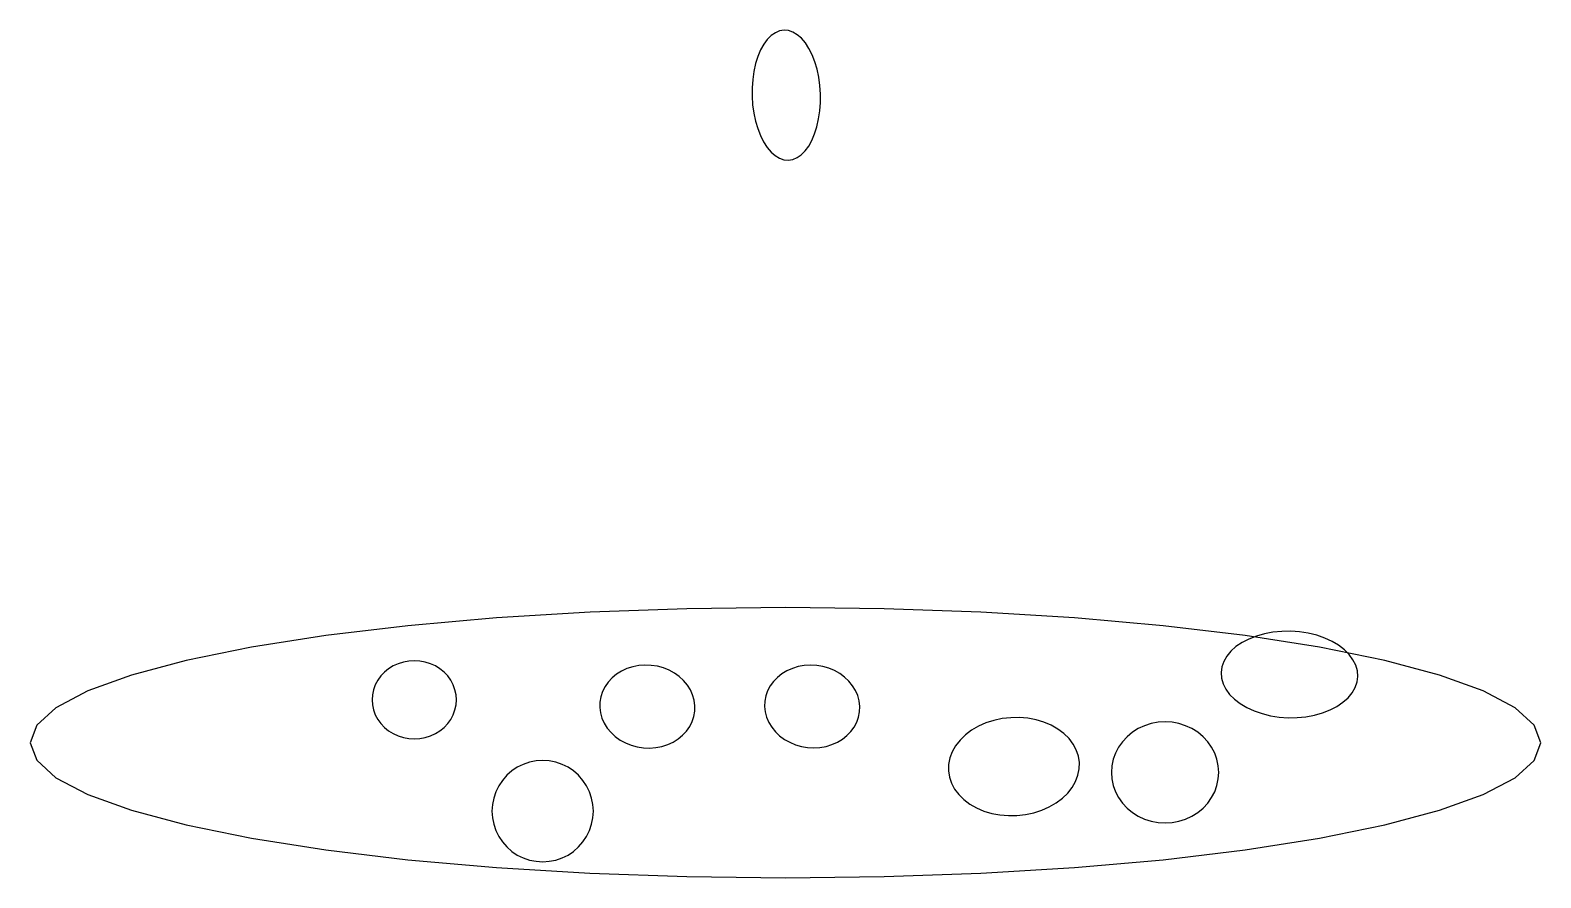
# Model space of a CAD drawing. Extents: x -1 to 217, y -22 to 302.
# Drawn here: x 96.72 to 116.53, y 235.98 to 247.1 of the extents above; entities that cross this region are included whole.
import ezdxf

# ---------------------------------------------------------------- set-up
doc = ezdxf.new("R2010")
doc.units = 0

msp = doc.modelspace()

# ---------------------------------------------------------------- linework, layer by layer
at = {"layer": 'ELLIPSES'}
for p, q in [((106.386, 246.976), (106.34, 246.913)), ((106.437, 247.027), (106.386, 246.976)), ((106.492, 247.065), (106.437, 247.027)), ((106.548, 247.088), (106.492, 247.065)), ((106.607, 247.098), (106.548, 247.088)), ((106.665, 247.092), (106.607, 247.098)), ((106.723, 247.072), (106.665, 247.092)), ((106.78, 247.038), (106.723, 247.072)), ((106.834, 246.991), (106.78, 247.038)), ((106.885, 246.93), (106.834, 246.991)), ((106.931, 246.858), (106.885, 246.93)), ((106.262, 246.753), (106.233, 246.659)), ((106.298, 246.838), (106.262, 246.753)), ((106.34, 246.913), (106.298, 246.838)), ((106.973, 246.776), (106.931, 246.858)), ((107.008, 246.684), (106.973, 246.776)), ((106.21, 246.558), (106.195, 246.452)), ((106.233, 246.659), (106.21, 246.558)), ((107.038, 246.585), (107.008, 246.684)), ((107.06, 246.48), (107.038, 246.585)), ((106.195, 246.452), (106.187, 246.342)), ((106.187, 246.342), (106.187, 246.231)), ((107.075, 246.371), (107.06, 246.48)), ((107.082, 246.26), (107.075, 246.371)), ((106.187, 246.231), (106.194, 246.12)), ((107.074, 246.039), (107.082, 246.149)), ((107.082, 246.149), (107.082, 246.26)), ((106.194, 246.12), (106.209, 246.011)), ((106.209, 246.011), (106.231, 245.906)), ((107.036, 245.832), (107.059, 245.933)), ((107.059, 245.933), (107.074, 246.039)), ((106.231, 245.906), (106.261, 245.807)), ((106.261, 245.807), (106.296, 245.715)), ((106.971, 245.653), (107.007, 245.738)), ((107.007, 245.738), (107.036, 245.832)), ((106.296, 245.715), (106.338, 245.633)), ((106.338, 245.633), (106.384, 245.561)), ((106.384, 245.561), (106.435, 245.5)), ((106.883, 245.515), (106.929, 245.578)), ((106.929, 245.578), (106.971, 245.653)), ((106.435, 245.5), (106.489, 245.453)), ((106.489, 245.453), (106.546, 245.419)), ((106.546, 245.419), (106.604, 245.399)), ((106.604, 245.399), (106.662, 245.393)), ((106.662, 245.393), (106.721, 245.403)), ((106.721, 245.403), (106.777, 245.426)), ((106.777, 245.426), (106.832, 245.464)), ((106.832, 245.464), (106.883, 245.515)), ((104.063, 239.464), (102.836, 239.39)), ((105.333, 239.509), (104.063, 239.464)), ((106.625, 239.525), (105.333, 239.509)), ((107.917, 239.509), (106.625, 239.525)), ((109.187, 239.464), (107.917, 239.509)), ((110.414, 239.39), (109.187, 239.464)), ((101.675, 239.287), (100.598, 239.159)), ((102.836, 239.39), (101.675, 239.287)), ((111.575, 239.287), (110.414, 239.39)), ((112.652, 239.158), (111.575, 239.287)), ((113.015, 239.202), (112.903, 239.181)), ((113.13, 239.213), (113.015, 239.202)), ((113.247, 239.214), (113.13, 239.213)), ((113.364, 239.206), (113.247, 239.214)), ((113.478, 239.189), (113.364, 239.206)), ((99.624, 239.006), (98.77, 238.832)), ((100.598, 239.159), (99.624, 239.006)), ((112.53, 239.013), (112.463, 238.953)), ((112.609, 239.066), (112.53, 239.013)), ((112.698, 239.112), (112.609, 239.066)), ((113.626, 239.005), (112.652, 239.158)), ((112.797, 239.151), (112.698, 239.112)), ((112.903, 239.181), (112.797, 239.151)), ((113.588, 239.162), (113.478, 239.189)), ((113.693, 239.126), (113.588, 239.162)), ((114.48, 238.831), (113.626, 239.005)), ((113.789, 239.082), (113.693, 239.126)), ((113.875, 239.031), (113.789, 239.082)), ((113.951, 238.973), (113.875, 239.031)), ((98.77, 238.832), (98.051, 238.639)), ((101.616, 238.811), (101.547, 238.789)), ((101.687, 238.824), (101.616, 238.811)), ((101.759, 238.828), (101.687, 238.824)), ((101.831, 238.824), (101.759, 238.828)), ((101.902, 238.811), (101.831, 238.824)), ((101.97, 238.789), (101.902, 238.811)), ((112.37, 238.819), (112.345, 238.747)), ((112.41, 238.888), (112.37, 238.819)), ((112.463, 238.953), (112.41, 238.888)), ((114.014, 238.909), (113.951, 238.973)), ((114.064, 238.841), (114.014, 238.909)), ((114.1, 238.77), (114.064, 238.841)), ((115.199, 238.638), (114.48, 238.831)), ((98.051, 238.639), (97.478, 238.431)), ((101.32, 238.628), (101.28, 238.572)), ((101.368, 238.678), (101.32, 238.628)), ((101.422, 238.722), (101.368, 238.678)), ((101.483, 238.759), (101.422, 238.722)), ((101.547, 238.789), (101.483, 238.759)), ((102.035, 238.759), (101.97, 238.789)), ((102.095, 238.722), (102.035, 238.759)), ((102.149, 238.678), (102.095, 238.722)), ((102.197, 238.628), (102.149, 238.678)), ((102.237, 238.572), (102.197, 238.628)), ((104.41, 238.65), (104.351, 238.602)), ((104.476, 238.691), (104.41, 238.65)), ((104.547, 238.724), (104.476, 238.691)), ((104.623, 238.749), (104.547, 238.724)), ((104.702, 238.764), (104.623, 238.749)), ((104.783, 238.77), (104.702, 238.764)), ((104.865, 238.767), (104.783, 238.77)), ((104.946, 238.755), (104.865, 238.767)), ((105.024, 238.733), (104.946, 238.755)), ((105.099, 238.703), (105.024, 238.733)), ((105.169, 238.665), (105.099, 238.703)), ((105.233, 238.619), (105.169, 238.665)), ((105.29, 238.567), (105.233, 238.619)), ((106.518, 238.61), (106.466, 238.557)), ((106.577, 238.657), (106.518, 238.61)), ((106.643, 238.697), (106.577, 238.657)), ((106.715, 238.728), (106.643, 238.697)), ((106.792, 238.751), (106.715, 238.728)), ((106.871, 238.765), (106.792, 238.751)), ((106.953, 238.77), (106.871, 238.765)), ((107.034, 238.765), (106.953, 238.77)), ((107.115, 238.752), (107.034, 238.765)), ((107.193, 238.729), (107.115, 238.752)), ((107.268, 238.698), (107.193, 238.729)), ((107.337, 238.659), (107.268, 238.698)), ((107.4, 238.612), (107.337, 238.659)), ((107.456, 238.559), (107.4, 238.612)), ((112.345, 238.747), (112.335, 238.673)), ((112.335, 238.673), (112.341, 238.599)), ((114.121, 238.697), (114.1, 238.77)), ((114.117, 238.549), (114.127, 238.623)), ((114.127, 238.623), (114.121, 238.697)), ((115.772, 238.431), (115.199, 238.638)), ((97.478, 238.431), (97.062, 238.212)), ((101.225, 238.448), (101.211, 238.382)), ((101.248, 238.512), (101.225, 238.448)), ((101.28, 238.572), (101.248, 238.512)), ((102.269, 238.512), (102.237, 238.572)), ((102.292, 238.448), (102.269, 238.512)), ((102.307, 238.382), (102.292, 238.448)), ((104.226, 238.423), (104.204, 238.356)), ((104.259, 238.488), (104.226, 238.423)), ((104.301, 238.548), (104.259, 238.488)), ((104.351, 238.602), (104.301, 238.548)), ((105.339, 238.509), (105.29, 238.567)), ((105.378, 238.446), (105.339, 238.509)), ((105.408, 238.379), (105.378, 238.446)), ((106.389, 238.434), (106.366, 238.367)), ((106.423, 238.498), (106.389, 238.434)), ((106.466, 238.557), (106.423, 238.498)), ((107.504, 238.5), (107.456, 238.559)), ((107.543, 238.437), (107.504, 238.5)), ((107.572, 238.37), (107.543, 238.437)), ((112.341, 238.599), (112.362, 238.525)), ((112.362, 238.525), (112.397, 238.454)), ((112.397, 238.454), (112.447, 238.386)), ((114.052, 238.408), (114.092, 238.477)), ((114.092, 238.477), (114.117, 238.549)), ((116.188, 238.211), (115.772, 238.431)), ((97.062, 238.212), (96.809, 237.984)), ((101.211, 238.382), (101.206, 238.316)), ((101.206, 238.316), (101.211, 238.249)), ((101.211, 238.249), (101.225, 238.183)), ((102.292, 238.183), (102.307, 238.249)), ((102.311, 238.316), (102.307, 238.382)), ((102.307, 238.249), (102.311, 238.316)), ((104.192, 238.285), (104.19, 238.214)), ((104.19, 238.214), (104.199, 238.144)), ((104.204, 238.356), (104.192, 238.285)), ((105.428, 238.309), (105.408, 238.379)), ((105.438, 238.238), (105.428, 238.309)), ((105.436, 238.167), (105.438, 238.238)), ((106.353, 238.297), (106.35, 238.227)), ((106.35, 238.227), (106.358, 238.156)), ((106.366, 238.367), (106.353, 238.297)), ((107.59, 238.3), (107.572, 238.37)), ((107.598, 238.229), (107.59, 238.3)), ((107.596, 238.159), (107.598, 238.229)), ((112.447, 238.386), (112.511, 238.323)), ((112.511, 238.323), (112.586, 238.265)), ((112.586, 238.265), (112.673, 238.213)), ((112.673, 238.213), (112.769, 238.169)), ((113.764, 238.183), (113.853, 238.229)), ((113.853, 238.229), (113.932, 238.283)), ((113.932, 238.283), (113.999, 238.343)), ((113.999, 238.343), (114.052, 238.408)), ((116.441, 237.984), (116.188, 238.211)), ((101.225, 238.183), (101.248, 238.119)), ((101.248, 238.119), (101.28, 238.059)), ((101.28, 238.059), (101.32, 238.003)), ((102.197, 238.003), (102.237, 238.059)), ((102.237, 238.059), (102.269, 238.119)), ((102.269, 238.119), (102.292, 238.183)), ((104.199, 238.144), (104.219, 238.074)), ((104.219, 238.074), (104.249, 238.007)), ((105.369, 237.965), (105.402, 238.029)), ((105.402, 238.029), (105.424, 238.097)), ((105.424, 238.097), (105.436, 238.167)), ((106.358, 238.156), (106.377, 238.087)), ((106.377, 238.087), (106.406, 238.019)), ((106.406, 238.019), (106.445, 237.956)), ((107.526, 237.958), (107.559, 238.022)), ((107.559, 238.022), (107.583, 238.089)), ((107.583, 238.089), (107.596, 238.159)), ((109.357, 238.045), (109.253, 238.012)), ((109.466, 238.069), (109.357, 238.045)), ((109.578, 238.081), (109.466, 238.069)), ((109.69, 238.083), (109.578, 238.081)), ((109.802, 238.073), (109.69, 238.083)), ((109.91, 238.053), (109.802, 238.073)), ((110.013, 238.022), (109.91, 238.053)), ((110.109, 237.982), (110.013, 238.022)), ((111.509, 238.02), (111.419, 238.003)), ((111.601, 238.026), (111.509, 238.02)), ((111.693, 238.02), (111.601, 238.026)), ((111.783, 238.003), (111.693, 238.02)), ((112.769, 238.169), (112.874, 238.134)), ((112.874, 238.134), (112.984, 238.107)), ((112.984, 238.107), (113.098, 238.089)), ((113.098, 238.089), (113.215, 238.081)), ((113.215, 238.081), (113.332, 238.083)), ((113.332, 238.083), (113.447, 238.094)), ((113.447, 238.094), (113.559, 238.114)), ((113.559, 238.114), (113.665, 238.144)), ((113.665, 238.144), (113.764, 238.183)), ((96.809, 237.984), (96.724, 237.753)), ((101.32, 238.003), (101.368, 237.953)), ((101.368, 237.953), (101.422, 237.909)), ((101.422, 237.909), (101.483, 237.872)), ((101.483, 237.872), (101.547, 237.842)), ((101.547, 237.842), (101.616, 237.82)), ((101.616, 237.82), (101.687, 237.807)), ((101.831, 237.807), (101.902, 237.82)), ((101.902, 237.82), (101.97, 237.842)), ((101.97, 237.842), (102.035, 237.872)), ((102.035, 237.872), (102.095, 237.909)), ((102.095, 237.909), (102.149, 237.953)), ((102.149, 237.953), (102.197, 238.003)), ((104.249, 238.007), (104.289, 237.944)), ((104.289, 237.944), (104.338, 237.886)), ((104.338, 237.886), (104.394, 237.833)), ((104.394, 237.833), (104.458, 237.788)), ((105.218, 237.802), (105.276, 237.85)), ((105.276, 237.85), (105.327, 237.905)), ((105.327, 237.905), (105.369, 237.965)), ((106.445, 237.956), (106.492, 237.897)), ((106.492, 237.897), (106.548, 237.844)), ((106.548, 237.844), (106.611, 237.797)), ((107.371, 237.799), (107.431, 237.846)), ((107.431, 237.846), (107.483, 237.899)), ((107.483, 237.899), (107.526, 237.958)), ((108.983, 237.855), (108.913, 237.787)), ((109.064, 237.916), (108.983, 237.855)), ((109.154, 237.968), (109.064, 237.916)), ((109.253, 238.012), (109.154, 237.968)), ((110.197, 237.932), (110.109, 237.982)), ((110.275, 237.873), (110.197, 237.932)), ((110.342, 237.808), (110.275, 237.873)), ((111.104, 237.832), (111.043, 237.766)), ((111.173, 237.889), (111.104, 237.832)), ((111.25, 237.937), (111.173, 237.889)), ((111.332, 237.975), (111.25, 237.937)), ((111.419, 238.003), (111.332, 237.975)), ((111.87, 237.975), (111.783, 238.003)), ((111.953, 237.937), (111.87, 237.975)), ((112.029, 237.889), (111.953, 237.937)), ((112.098, 237.832), (112.029, 237.889)), ((112.159, 237.766), (112.098, 237.832)), ((116.526, 237.753), (116.441, 237.984)), ((96.724, 237.753), (96.809, 237.522)), ((101.687, 237.807), (101.759, 237.803)), ((101.759, 237.803), (101.831, 237.807)), ((104.458, 237.788), (104.528, 237.75)), ((104.528, 237.75), (104.603, 237.72)), ((104.603, 237.72), (104.682, 237.698)), ((104.682, 237.698), (104.763, 237.686)), ((104.763, 237.686), (104.844, 237.683)), ((104.844, 237.683), (104.925, 237.689)), ((104.925, 237.689), (105.005, 237.704)), ((105.005, 237.704), (105.081, 237.729)), ((105.081, 237.729), (105.152, 237.762)), ((105.152, 237.762), (105.218, 237.802)), ((106.611, 237.797), (106.681, 237.758)), ((106.681, 237.758), (106.755, 237.727)), ((106.755, 237.727), (106.834, 237.704)), ((106.834, 237.704), (106.914, 237.691)), ((106.914, 237.691), (106.996, 237.686)), ((106.996, 237.686), (107.077, 237.691)), ((107.077, 237.691), (107.157, 237.705)), ((107.157, 237.705), (107.233, 237.728)), ((107.233, 237.728), (107.305, 237.76)), ((107.305, 237.76), (107.371, 237.799)), ((108.81, 237.635), (108.779, 237.553)), ((108.855, 237.713), (108.81, 237.635)), ((108.913, 237.787), (108.855, 237.713)), ((110.396, 237.735), (110.342, 237.808)), ((110.437, 237.658), (110.396, 237.735)), ((110.464, 237.577), (110.437, 237.658)), ((110.952, 237.617), (110.922, 237.535)), ((110.992, 237.694), (110.952, 237.617)), ((111.043, 237.766), (110.992, 237.694)), ((112.21, 237.694), (112.159, 237.766)), ((112.251, 237.617), (112.21, 237.694)), ((112.28, 237.535), (112.251, 237.617)), ((116.441, 237.521), (116.526, 237.753)), ((96.809, 237.522), (97.062, 237.294)), ((103.109, 237.43), (103.037, 237.382)), ((103.187, 237.468), (103.109, 237.43)), ((103.27, 237.496), (103.187, 237.468)), ((103.355, 237.513), (103.27, 237.496)), ((103.442, 237.519), (103.355, 237.513)), ((103.528, 237.513), (103.442, 237.519)), ((103.613, 237.496), (103.528, 237.513)), ((103.696, 237.468), (103.613, 237.496)), ((103.774, 237.43), (103.696, 237.468)), ((103.846, 237.382), (103.774, 237.43)), ((108.763, 237.469), (108.76, 237.385)), ((108.779, 237.553), (108.763, 237.469)), ((110.477, 237.494), (110.464, 237.577)), ((110.475, 237.41), (110.477, 237.494)), ((110.904, 237.449), (110.898, 237.363)), ((110.922, 237.535), (110.904, 237.449)), ((112.298, 237.449), (112.28, 237.535)), ((112.304, 237.363), (112.298, 237.449)), ((116.188, 237.294), (116.441, 237.521)), ((97.062, 237.294), (97.478, 237.075)), ((102.915, 237.259), (102.866, 237.187)), ((102.972, 237.325), (102.915, 237.259)), ((103.037, 237.382), (102.972, 237.325)), ((103.911, 237.325), (103.846, 237.382)), ((103.968, 237.259), (103.911, 237.325)), ((104.017, 237.187), (103.968, 237.259)), ((108.76, 237.385), (108.773, 237.302)), ((108.773, 237.302), (108.8, 237.221)), ((108.8, 237.221), (108.841, 237.144)), ((110.382, 237.166), (110.427, 237.244)), ((110.427, 237.244), (110.458, 237.326)), ((110.458, 237.326), (110.475, 237.41)), ((110.898, 237.363), (110.904, 237.277)), ((110.904, 237.277), (110.922, 237.191)), ((112.28, 237.191), (112.298, 237.277)), ((112.298, 237.277), (112.304, 237.363)), ((115.772, 237.075), (116.188, 237.294)), ((97.478, 237.075), (98.051, 236.867)), ((102.8, 237.027), (102.783, 236.942)), ((102.828, 237.109), (102.8, 237.027)), ((102.866, 237.187), (102.828, 237.109)), ((104.055, 237.109), (104.017, 237.187)), ((104.083, 237.027), (104.055, 237.109)), ((104.1, 236.942), (104.083, 237.027)), ((108.841, 237.144), (108.896, 237.072)), ((108.896, 237.072), (108.963, 237.006)), ((110.173, 236.964), (110.254, 237.024)), ((110.254, 237.024), (110.324, 237.092)), ((110.324, 237.092), (110.382, 237.166)), ((110.922, 237.191), (110.952, 237.109)), ((110.952, 237.109), (110.992, 237.032)), ((110.992, 237.032), (111.043, 236.96)), ((112.159, 236.96), (112.21, 237.032)), ((112.21, 237.032), (112.251, 237.109)), ((112.251, 237.109), (112.28, 237.191)), ((115.199, 236.867), (115.772, 237.075)), ((98.051, 236.867), (98.77, 236.674)), ((102.783, 236.942), (102.777, 236.855)), ((102.777, 236.855), (102.783, 236.768)), ((104.106, 236.855), (104.1, 236.942)), ((104.1, 236.768), (104.106, 236.855)), ((108.963, 237.006), (109.041, 236.947)), ((109.041, 236.947), (109.129, 236.897)), ((109.129, 236.897), (109.225, 236.857)), ((109.225, 236.857), (109.328, 236.826)), ((109.328, 236.826), (109.436, 236.806)), ((109.771, 236.811), (109.88, 236.834)), ((109.88, 236.834), (109.985, 236.868)), ((109.985, 236.868), (110.083, 236.911)), ((110.083, 236.911), (110.173, 236.964)), ((111.043, 236.96), (111.104, 236.894)), ((111.104, 236.894), (111.173, 236.837)), ((111.173, 236.837), (111.25, 236.789)), ((111.953, 236.789), (112.029, 236.837)), ((112.029, 236.837), (112.098, 236.894)), ((112.098, 236.894), (112.159, 236.96)), ((114.48, 236.674), (115.199, 236.867)), ((98.77, 236.674), (99.624, 236.5)), ((102.783, 236.768), (102.8, 236.683)), ((102.8, 236.683), (102.828, 236.601)), ((104.055, 236.601), (104.083, 236.683)), ((104.083, 236.683), (104.1, 236.768)), ((109.436, 236.806), (109.547, 236.796)), ((109.547, 236.796), (109.659, 236.798)), ((109.659, 236.798), (109.771, 236.811)), ((111.25, 236.789), (111.332, 236.751)), ((111.332, 236.751), (111.419, 236.723)), ((111.419, 236.723), (111.509, 236.706)), ((111.509, 236.706), (111.601, 236.7)), ((111.601, 236.7), (111.693, 236.706)), ((111.693, 236.706), (111.783, 236.723)), ((111.783, 236.723), (111.87, 236.751)), ((111.87, 236.751), (111.953, 236.789)), ((113.626, 236.5), (114.48, 236.674)), ((99.624, 236.5), (100.598, 236.347)), ((102.828, 236.601), (102.866, 236.523)), ((102.866, 236.523), (102.915, 236.451)), ((102.915, 236.451), (102.972, 236.385)), ((103.911, 236.385), (103.968, 236.451)), ((103.968, 236.451), (104.017, 236.523)), ((104.017, 236.523), (104.055, 236.601)), ((112.652, 236.347), (113.626, 236.5)), ((100.598, 236.347), (101.675, 236.218)), ((102.972, 236.385), (103.037, 236.328)), ((103.037, 236.328), (103.109, 236.28)), ((103.109, 236.28), (103.187, 236.242)), ((103.187, 236.242), (103.27, 236.214)), ((103.613, 236.214), (103.696, 236.242)), ((103.696, 236.242), (103.774, 236.28)), ((103.774, 236.28), (103.846, 236.328)), ((103.846, 236.328), (103.911, 236.385)), ((111.575, 236.218), (112.652, 236.347)), ((101.675, 236.218), (102.836, 236.116)), ((102.836, 236.116), (104.062, 236.041)), ((103.27, 236.214), (103.355, 236.197)), ((103.355, 236.197), (103.442, 236.191)), ((103.442, 236.191), (103.528, 236.197)), ((103.528, 236.197), (103.613, 236.214)), ((104.062, 236.041), (105.333, 235.996)), ((107.917, 235.996), (109.187, 236.041)), ((109.187, 236.041), (110.414, 236.116)), ((110.414, 236.116), (111.575, 236.218)), ((105.333, 235.996), (106.625, 235.981)), ((106.625, 235.981), (107.917, 235.996))]:
    msp.add_line(p, q, dxfattribs=at)

doc.saveas('drawing.dxf')
